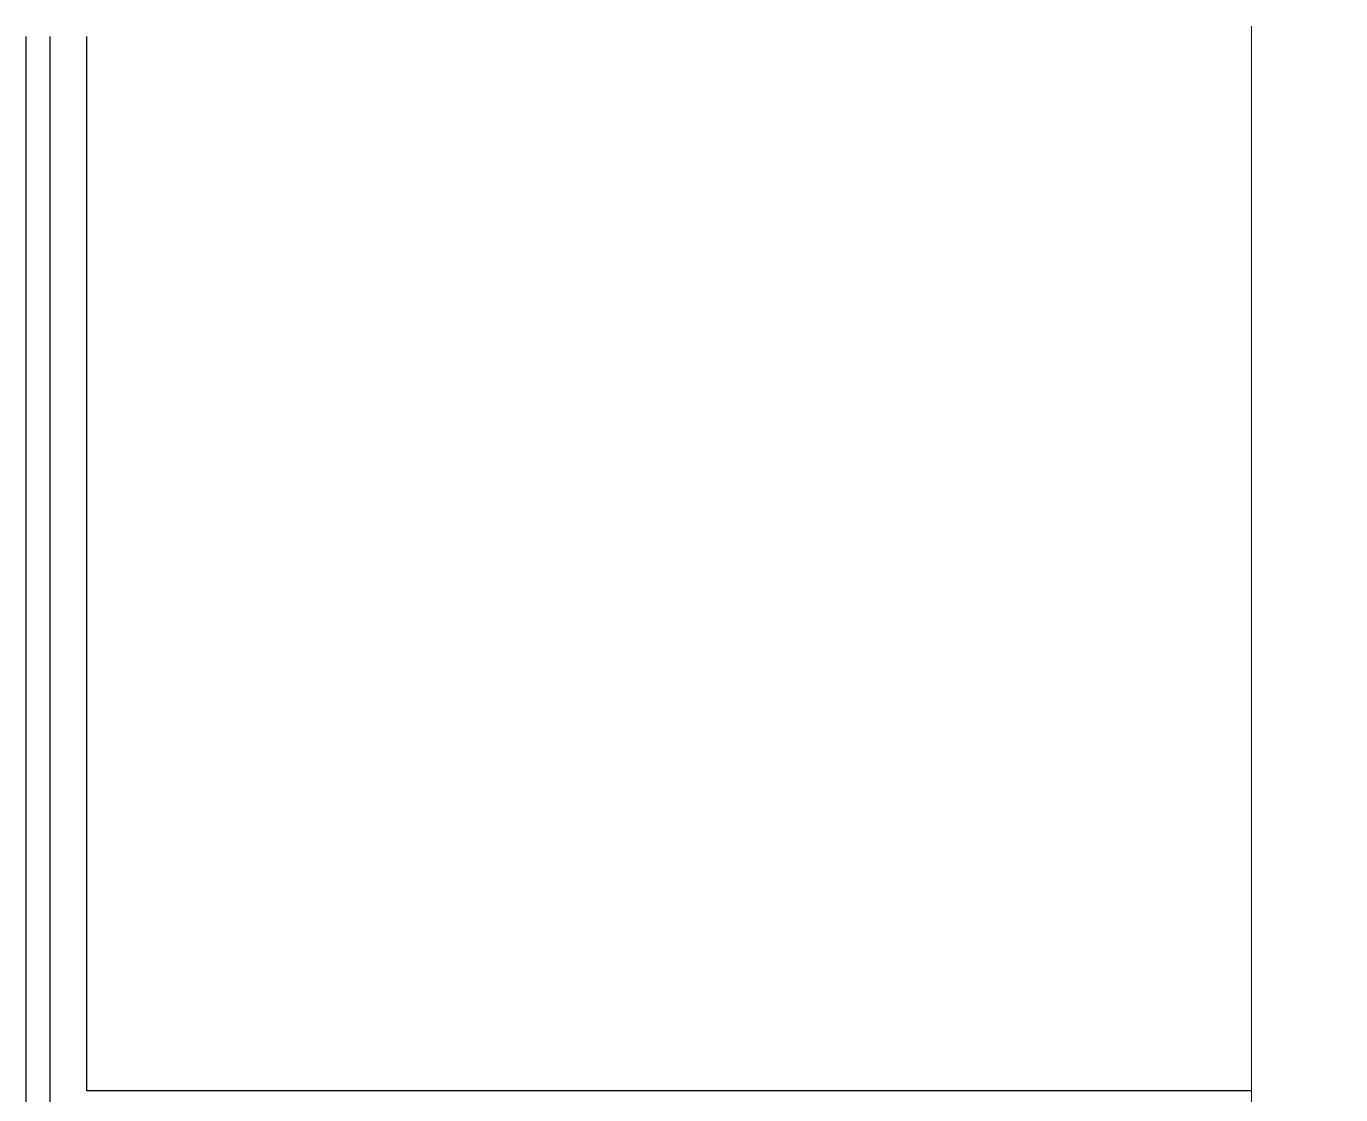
# Model space of a CAD drawing. Header units: millimetres. Extents: x 3633 to 4629, y 3430 to 3787.
# Drawn here: x 4148.7 to 4190.45, y 3505.23 to 3539.17 of the extents above; entities that cross this region are included whole.
import ezdxf

# ---------------------------------------------------------------- set-up
doc = ezdxf.new("R2010")
doc.units = ezdxf.units.MM

# ---------------------------------------------------------------- blocks, each defined once
blk = doc.blocks.new('A$C19EF2607')
at = {"color": 0, "transparency": 33554687}
for p, q in [((18511.8, 15724.8), (18511.8, 23373.1)), ((18661.8, 23373.1), (18661.8, 16605.2)), ((26295.8, 16675.2), (18896.8, 16675.2, 0))]:
    blk.add_line(p, q, dxfattribs=at)
at = {"color": 0}
for p, q in [((18896.8, 16836.3, 0), (18896.8, 23373.1, 0)), ((18896.8, 16675.2, 0), (18896.8, 16886.3, 0))]:
    blk.add_line(p, q, dxfattribs=at)
at = {"color": 30, "lineweight": 5}
blk.add_lwpolyline([(26295.8, 23437.9), (26295.8, 11571), (25674.6, 11212.3), (26862.5, 11212.3), (26287.9, 10880.6), (26287.9, 1608.3)], dxfattribs=at)

msp = doc.modelspace()

# ---------------------------------------------------------------- block references
at = {"color": 0, "xscale": 0.005, "yscale": 0.005, "zscale": 0.005}
msp.add_blockref('A$C19EF2607', (4056.138, 3421.984), dxfattribs=at)

doc.saveas('drawing.dxf')
